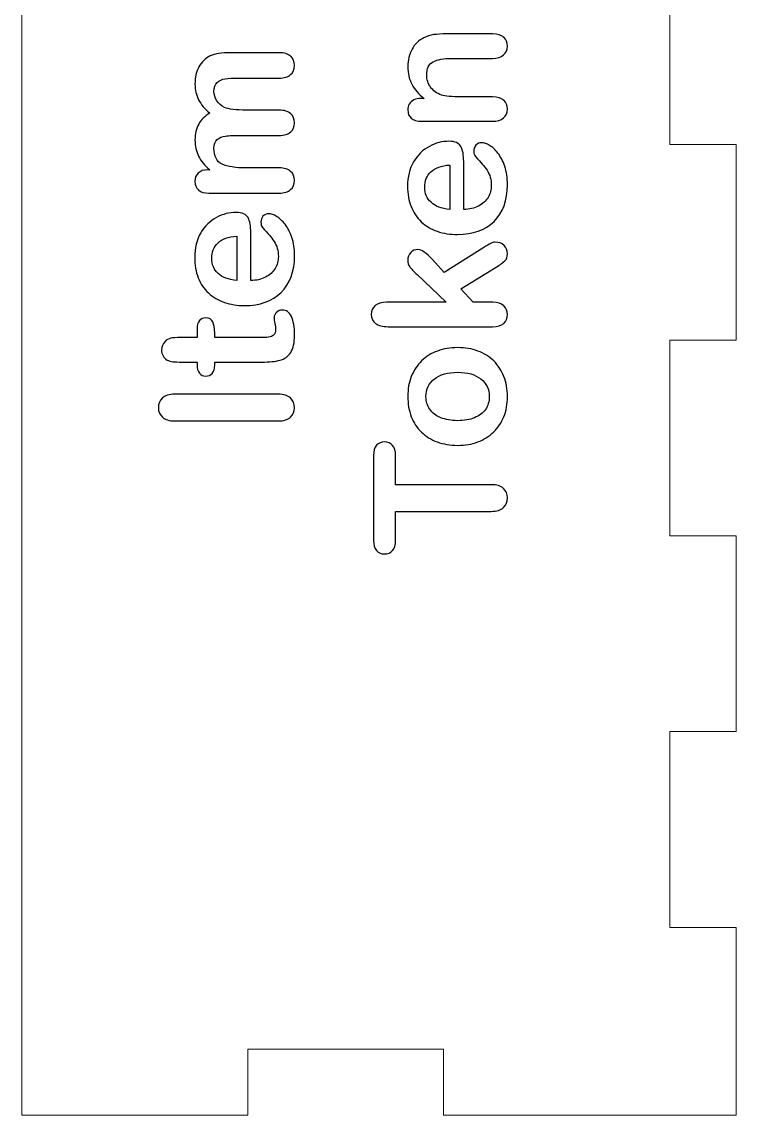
# Model space of a CAD drawing. Header units: inches. Extents: x -11.2 to 11.8, y -8.6 to 8.5.
# Drawn here: x -2.314 to -0.964, y 5.022 to 7.089 of the extents above; entities that cross this region are included whole.
import ezdxf

# ---------------------------------------------------------------- set-up
doc = ezdxf.new("R2010")
doc.units = ezdxf.units.IN
doc.header["$MEASUREMENT"] = 0
doc.layers.add('Tiny token holder', color=7, linetype='Continuous')

msp = doc.modelspace()

# ---------------------------------------------------------------- linework, layer by layer
at = {"layer": 'Tiny token holder', "color": 240, "lineweight": 9}
msp.add_open_spline([(-1.0889, 5.3771), (-1.0889, 5.3771), (-1.0889, 5.7471), (-1.0889, 5.7471), (-1.0889, 5.7471), (-1.0889, 5.7471), (-0.9639, 5.7471), (-0.9639, 5.7471), (-0.9639, 5.7471), (-0.9639, 5.7471), (-0.9639, 6.1171), (-0.9639, 6.1171), (-0.9639, 6.1171), (-0.9639, 6.1171), (-1.0889, 6.1171), (-1.0889, 6.1171), (-1.0889, 6.1171), (-1.0889, 6.1171), (-1.0889, 6.4871), (-1.0889, 6.4871), (-1.0889, 6.4871), (-1.0889, 6.4871), (-0.9639, 6.4871), (-0.9639, 6.4871), (-0.9639, 6.4871), (-0.9639, 6.4871), (-0.9639, 6.8571), (-0.9639, 6.8571), (-0.9639, 6.8571), (-0.9639, 6.8571), (-1.0889, 6.8571), (-1.0889, 6.8571), (-1.0889, 6.8571), (-1.0889, 6.8571), (-1.0889, 7.2271), (-1.0889, 7.2271), (-1.0889, 7.2271), (-1.0889, 7.2271), (-0.9639, 7.2271), (-0.9639, 7.2271), (-0.9639, 7.2271), (-0.9639, 7.2271), (-0.9639, 7.5971), (-0.9639, 7.5971), (-0.9639, 7.5971), (-0.9639, 7.5971), (-1.0889, 7.5971), (-1.0889, 7.5971), (-1.0889, 7.5971), (-1.0889, 7.5971), (-1.0889, 7.9671), (-1.0889, 7.9671), (-1.0889, 7.9671), (-1.0889, 7.9671), (-0.9639, 7.9671), (-0.9639, 7.9671), (-0.9639, 7.9671), (-0.9639, 7.9671), (-0.9639, 8.1971), (-0.9639, 8.1971), (-0.9639, 8.1971), (-0.9639, 8.1971), (-0.9639, 8.3221), (-0.9639, 8.3221), (-0.9639, 8.3221), (-0.9639, 8.3221), (-1.0889, 8.3221), (-1.0889, 8.3221), (-1.0889, 8.3221), (-1.0889, 8.3221), (-1.5169, 8.3221), (-1.5169, 8.3221), (-1.5169, 8.3221), (-1.5169, 8.3221), (-1.5169, 8.1971), (-1.5169, 8.1971), (-1.5169, 8.1971), (-1.5169, 8.1971), (-1.8869, 8.1971), (-1.8869, 8.1971), (-1.8869, 8.1971), (-1.8869, 8.1971), (-1.8869, 8.3221), (-1.8869, 8.3221), (-1.8869, 8.3221), (-1.8869, 8.3221), (-2.3139, 8.3221), (-2.3139, 8.3221), (-2.3139, 8.3221), (-2.3139, 8.3221), (-2.3139, 8.1971), (-2.3139, 8.1971), (-2.3139, 8.1971), (-2.3139, 8.1971), (-2.3139, 5.1471), (-2.3139, 5.1471), (-2.3139, 5.1471), (-2.3139, 5.1471), (-2.3139, 5.0221), (-2.3139, 5.0221), (-2.3139, 5.0221), (-2.3139, 5.0221), (-1.8869, 5.0221), (-1.8869, 5.0221), (-1.8869, 5.0221), (-1.8869, 5.0221), (-1.8869, 5.1471), (-1.8869, 5.1471), (-1.8869, 5.1471), (-1.8869, 5.1471), (-1.5169, 5.1471), (-1.5169, 5.1471), (-1.5169, 5.1471), (-1.5169, 5.1471), (-1.5169, 5.0221), (-1.5169, 5.0221), (-1.5169, 5.0221), (-1.5169, 5.0221), (-1.0889, 5.0221), (-1.0889, 5.0221), (-1.0889, 5.0221), (-1.0889, 5.0221), (-0.9639, 5.0221), (-0.9639, 5.0221), (-0.9639, 5.0221), (-0.9639, 5.0221), (-0.9639, 5.1471), (-0.9639, 5.1471), (-0.9639, 5.1471), (-0.9639, 5.1471), (-0.9639, 5.3771), (-0.9639, 5.3771), (-0.9639, 5.3771), (-0.9639, 5.3771), (-1.0889, 5.3771), (-1.0889, 5.3771)], degree=3, knots=[0, 0, 0, 0, 0.028571, 0.028571, 0.028571, 0.028571, 0.057143, 0.057143, 0.057143, 0.057143, 0.085714, 0.085714, 0.085714, 0.085714, 0.114286, 0.114286, 0.114286, 0.114286, 0.142857, 0.142857, 0.142857, 0.142857, 0.171429, 0.171429, 0.171429, 0.171429, 0.2, 0.2, 0.2, 0.2, 0.228571, 0.228571, 0.228571, 0.228571, 0.257143, 0.257143, 0.257143, 0.257143, 0.285714, 0.285714, 0.285714, 0.285714, 0.314286, 0.314286, 0.314286, 0.314286, 0.342857, 0.342857, 0.342857, 0.342857, 0.371429, 0.371429, 0.371429, 0.371429, 0.4, 0.4, 0.4, 0.4, 0.428571, 0.428571, 0.428571, 0.428571, 0.457143, 0.457143, 0.457143, 0.457143, 0.485714, 0.485714, 0.485714, 0.485714, 0.514286, 0.514286, 0.514286, 0.514286, 0.542857, 0.542857, 0.542857, 0.542857, 0.571429, 0.571429, 0.571429, 0.571429, 0.6, 0.6, 0.6, 0.6, 0.628571, 0.628571, 0.628571, 0.628571, 0.657143, 0.657143, 0.657143, 0.657143, 0.685714, 0.685714, 0.685714, 0.685714, 0.714286, 0.714286, 0.714286, 0.714286, 0.742857, 0.742857, 0.742857, 0.742857, 0.771429, 0.771429, 0.771429, 0.771429, 0.8, 0.8, 0.8, 0.8, 0.828571, 0.828571, 0.828571, 0.828571, 0.857143, 0.857143, 0.857143, 0.857143, 0.885714, 0.885714, 0.885714, 0.885714, 0.914286, 0.914286, 0.914286, 0.914286, 0.942857, 0.942857, 0.942857, 0.942857, 1, 1, 1, 1], dxfattribs=at)
at = {"layer": 'Tiny token holder', "color": 250}
for points, knots in [([(-1.5589, 6.944), (-1.5589, 6.944), (-1.5533, 6.944), (-1.5533, 6.944), (-1.5533, 6.944), (-1.5641, 6.9522), (-1.572, 6.9611), (-1.577, 6.9708), (-1.577, 6.9708), (-1.582, 6.9805), (-1.5845, 6.9916), (-1.5845, 7.0042), (-1.5845, 7.0042), (-1.5845, 7.0164), (-1.5819, 7.0273), (-1.5765, 7.037), (-1.5765, 7.037), (-1.5713, 7.0466), (-1.5637, 7.0538), (-1.554, 7.0586), (-1.554, 7.0586), (-1.5483, 7.0616), (-1.5422, 7.0636), (-1.5356, 7.0645), (-1.5356, 7.0645), (-1.5291, 7.0654), (-1.5207, 7.0659), (-1.5105, 7.0659), (-1.5105, 7.0659), (-1.5105, 7.0659), (-1.4242, 7.0659), (-1.4242, 7.0659), (-1.4242, 7.0659), (-1.415, 7.0659), (-1.4079, 7.0637), (-1.4032, 7.0595), (-1.4032, 7.0595), (-1.3984, 7.0553), (-1.3961, 7.0497), (-1.3961, 7.0429), (-1.3961, 7.0429), (-1.3961, 7.036), (-1.3985, 7.0304), (-1.4034, 7.0261), (-1.4034, 7.0261), (-1.4082, 7.0218), (-1.4152, 7.0196), (-1.4242, 7.0196), (-1.4242, 7.0196), (-1.4242, 7.0196), (-1.5015, 7.0196), (-1.5015, 7.0196), (-1.5015, 7.0196), (-1.5168, 7.0196), (-1.5285, 7.0175), (-1.5366, 7.0132), (-1.5366, 7.0132), (-1.5447, 7.009), (-1.5487, 7.0006), (-1.5487, 6.9879), (-1.5487, 6.9879), (-1.5487, 6.9796), (-1.5463, 6.9721), (-1.5414, 6.9653), (-1.5414, 6.9653), (-1.5364, 6.9585), (-1.5297, 6.9535), (-1.521, 6.9504), (-1.521, 6.9504), (-1.5141, 6.9481), (-1.5013, 6.9469), (-1.4823, 6.9469), (-1.4823, 6.9469), (-1.4823, 6.9469), (-1.4242, 6.9469), (-1.4242, 6.9469), (-1.4242, 6.9469), (-1.4148, 6.9469), (-1.4078, 6.9447), (-1.4031, 6.9404), (-1.4031, 6.9404), (-1.3984, 6.936), (-1.3961, 6.9304), (-1.3961, 6.9236), (-1.3961, 6.9236), (-1.3961, 6.9169), (-1.3985, 6.9114), (-1.4034, 6.9071), (-1.4034, 6.9071), (-1.4082, 6.9028), (-1.4152, 6.9007), (-1.4242, 6.9007), (-1.4242, 6.9007), (-1.4242, 6.9007), (-1.5582, 6.9007), (-1.5582, 6.9007), (-1.5582, 6.9007), (-1.567, 6.9007), (-1.5736, 6.9026), (-1.578, 6.9064), (-1.578, 6.9064), (-1.5823, 6.9103), (-1.5845, 6.9155), (-1.5845, 6.9222), (-1.5845, 6.9222), (-1.5845, 6.9262), (-1.5836, 6.93), (-1.5816, 6.9332), (-1.5816, 6.9332), (-1.5797, 6.9365), (-1.5768, 6.9391), (-1.573, 6.9411), (-1.573, 6.9411), (-1.5691, 6.9431), (-1.5644, 6.944), (-1.5589, 6.944)], [0, 0, 0, 0, 0.033333, 0.033333, 0.033333, 0.033333, 0.066667, 0.066667, 0.066667, 0.066667, 0.1, 0.1, 0.1, 0.1, 0.133333, 0.133333, 0.133333, 0.133333, 0.166667, 0.166667, 0.166667, 0.166667, 0.2, 0.2, 0.2, 0.2, 0.233333, 0.233333, 0.233333, 0.233333, 0.266667, 0.266667, 0.266667, 0.266667, 0.3, 0.3, 0.3, 0.3, 0.333333, 0.333333, 0.333333, 0.333333, 0.366667, 0.366667, 0.366667, 0.366667, 0.4, 0.4, 0.4, 0.4, 0.433333, 0.433333, 0.433333, 0.433333, 0.466667, 0.466667, 0.466667, 0.466667, 0.5, 0.5, 0.5, 0.5, 0.533333, 0.533333, 0.533333, 0.533333, 0.566667, 0.566667, 0.566667, 0.566667, 0.6, 0.6, 0.6, 0.6, 0.633333, 0.633333, 0.633333, 0.633333, 0.666667, 0.666667, 0.666667, 0.666667, 0.7, 0.7, 0.7, 0.7, 0.733333, 0.733333, 0.733333, 0.733333, 0.766667, 0.766667, 0.766667, 0.766667, 0.8, 0.8, 0.8, 0.8, 0.833333, 0.833333, 0.833333, 0.833333, 0.866667, 0.866667, 0.866667, 0.866667, 0.9, 0.9, 0.9, 0.9, 0.933333, 0.933333, 0.933333, 0.933333, 1, 1, 1, 1]), ([(-1.8893, 6.9218), (-1.8893, 6.9218), (-1.8277, 6.9218), (-1.8277, 6.9218), (-1.8277, 6.9218), (-1.818, 6.9218), (-1.8107, 6.9196), (-1.8058, 6.9151), (-1.8058, 6.9151), (-1.801, 6.9107), (-1.7985, 6.9049), (-1.7985, 6.8977), (-1.7985, 6.8977), (-1.7985, 6.8907), (-1.801, 6.885), (-1.8058, 6.8807), (-1.8058, 6.8807), (-1.8107, 6.8763), (-1.818, 6.8741), (-1.8277, 6.8741), (-1.8277, 6.8741), (-1.8277, 6.8741), (-1.9016, 6.8741), (-1.9016, 6.8741), (-1.9016, 6.8741), (-1.9133, 6.8741), (-1.9223, 6.8737), (-1.9288, 6.8729), (-1.9288, 6.8729), (-1.9352, 6.8721), (-1.9405, 6.87), (-1.9446, 6.8665), (-1.9446, 6.8665), (-1.9487, 6.8629), (-1.9508, 6.8574), (-1.9508, 6.8498), (-1.9508, 6.8498), (-1.9508, 6.8346), (-1.9456, 6.8246), (-1.9352, 6.8198), (-1.9352, 6.8198), (-1.9248, 6.815), (-1.9099, 6.8126), (-1.8904, 6.8126), (-1.8904, 6.8126), (-1.8904, 6.8126), (-1.8277, 6.8126), (-1.8277, 6.8126), (-1.8277, 6.8126), (-1.8181, 6.8126), (-1.8108, 6.8104), (-1.8059, 6.806), (-1.8059, 6.806), (-1.801, 6.8017), (-1.7985, 6.7959), (-1.7985, 6.7889), (-1.7985, 6.7889), (-1.7985, 6.7818), (-1.801, 6.7761), (-1.8059, 6.7716), (-1.8059, 6.7716), (-1.8108, 6.7672), (-1.8181, 6.7649), (-1.8277, 6.7649), (-1.8277, 6.7649), (-1.8277, 6.7649), (-1.9603, 6.7649), (-1.9603, 6.7649), (-1.9603, 6.7649), (-1.969, 6.7649), (-1.9757, 6.7669), (-1.9802, 6.7709), (-1.9802, 6.7709), (-1.9847, 6.7749), (-1.987, 6.7802), (-1.987, 6.7868), (-1.987, 6.7868), (-1.987, 6.7931), (-1.9849, 6.7984), (-1.9806, 6.8027), (-1.9806, 6.8027), (-1.9764, 6.8069), (-1.9705, 6.809), (-1.9631, 6.809), (-1.9631, 6.809), (-1.9631, 6.809), (-1.9587, 6.809), (-1.9587, 6.809), (-1.9587, 6.809), (-1.9683, 6.817), (-1.9754, 6.8257), (-1.9799, 6.8348), (-1.9799, 6.8348), (-1.9844, 6.844), (-1.9867, 6.8542), (-1.9867, 6.8654), (-1.9867, 6.8654), (-1.9867, 6.8771), (-1.9843, 6.887), (-1.9797, 6.8954), (-1.9797, 6.8954), (-1.9751, 6.9038), (-1.968, 6.9107), (-1.9587, 6.9161), (-1.9587, 6.9161), (-1.9682, 6.924), (-1.9752, 6.9324), (-1.9798, 6.9413), (-1.9798, 6.9413), (-1.9843, 6.9502), (-1.9867, 6.9601), (-1.9867, 6.971), (-1.9867, 6.971), (-1.9867, 6.9837), (-1.9842, 6.9946), (-1.9792, 7.0038), (-1.9792, 7.0038), (-1.9742, 7.0129), (-1.9671, 7.0198), (-1.9578, 7.0243), (-1.9578, 7.0243), (-1.9494, 7.0283), (-1.9362, 7.0303), (-1.9183, 7.0303), (-1.9183, 7.0303), (-1.9183, 7.0303), (-1.8277, 7.0303), (-1.8277, 7.0303), (-1.8277, 7.0303), (-1.818, 7.0303), (-1.8107, 7.0281), (-1.8058, 7.0236), (-1.8058, 7.0236), (-1.801, 7.0192), (-1.7985, 7.0134), (-1.7985, 7.0062), (-1.7985, 7.0062), (-1.7985, 6.9992), (-1.801, 6.9934), (-1.8059, 6.989), (-1.8059, 6.989), (-1.8108, 6.9845), (-1.8181, 6.9823), (-1.8277, 6.9823), (-1.8277, 6.9823), (-1.8277, 6.9823), (-1.9057, 6.9823), (-1.9057, 6.9823), (-1.9057, 6.9823), (-1.9157, 6.9823), (-1.9236, 6.9819), (-1.9296, 6.981), (-1.9296, 6.981), (-1.9356, 6.9801), (-1.9406, 6.9779), (-1.9447, 6.9741), (-1.9447, 6.9741), (-1.9488, 6.9704), (-1.9508, 6.9647), (-1.9508, 6.9571), (-1.9508, 6.9571), (-1.9508, 6.951), (-1.949, 6.9452), (-1.9454, 6.9397), (-1.9454, 6.9397), (-1.9418, 6.9342), (-1.9369, 6.9299), (-1.9308, 6.9269), (-1.9308, 6.9269), (-1.923, 6.9234), (-1.9092, 6.9218), (-1.8893, 6.9218)], [0, 0, 0, 0, 0.022727, 0.022727, 0.022727, 0.022727, 0.045455, 0.045455, 0.045455, 0.045455, 0.068182, 0.068182, 0.068182, 0.068182, 0.090909, 0.090909, 0.090909, 0.090909, 0.113636, 0.113636, 0.113636, 0.113636, 0.136364, 0.136364, 0.136364, 0.136364, 0.159091, 0.159091, 0.159091, 0.159091, 0.181818, 0.181818, 0.181818, 0.181818, 0.204545, 0.204545, 0.204545, 0.204545, 0.227273, 0.227273, 0.227273, 0.227273, 0.25, 0.25, 0.25, 0.25, 0.272727, 0.272727, 0.272727, 0.272727, 0.295455, 0.295455, 0.295455, 0.295455, 0.318182, 0.318182, 0.318182, 0.318182, 0.340909, 0.340909, 0.340909, 0.340909, 0.363636, 0.363636, 0.363636, 0.363636, 0.386364, 0.386364, 0.386364, 0.386364, 0.409091, 0.409091, 0.409091, 0.409091, 0.431818, 0.431818, 0.431818, 0.431818, 0.454545, 0.454545, 0.454545, 0.454545, 0.477273, 0.477273, 0.477273, 0.477273, 0.5, 0.5, 0.5, 0.5, 0.522727, 0.522727, 0.522727, 0.522727, 0.545455, 0.545455, 0.545455, 0.545455, 0.568182, 0.568182, 0.568182, 0.568182, 0.590909, 0.590909, 0.590909, 0.590909, 0.613636, 0.613636, 0.613636, 0.613636, 0.636364, 0.636364, 0.636364, 0.636364, 0.659091, 0.659091, 0.659091, 0.659091, 0.681818, 0.681818, 0.681818, 0.681818, 0.704545, 0.704545, 0.704545, 0.704545, 0.727273, 0.727273, 0.727273, 0.727273, 0.75, 0.75, 0.75, 0.75, 0.772727, 0.772727, 0.772727, 0.772727, 0.795455, 0.795455, 0.795455, 0.795455, 0.818182, 0.818182, 0.818182, 0.818182, 0.840909, 0.840909, 0.840909, 0.840909, 0.863636, 0.863636, 0.863636, 0.863636, 0.886364, 0.886364, 0.886364, 0.886364, 0.909091, 0.909091, 0.909091, 0.909091, 0.931818, 0.931818, 0.931818, 0.931818, 0.954545, 0.954545, 0.954545, 0.954545, 1, 1, 1, 1]), ([(-1.4788, 6.8248), (-1.4788, 6.8248), (-1.4788, 6.7341), (-1.4788, 6.7341), (-1.4788, 6.7341), (-1.4683, 6.7342), (-1.459, 6.7363), (-1.4509, 6.7404), (-1.4509, 6.7404), (-1.4429, 6.7446), (-1.4369, 6.7501), (-1.4328, 6.7569), (-1.4328, 6.7569), (-1.4287, 6.7637), (-1.4267, 6.7713), (-1.4267, 6.7796), (-1.4267, 6.7796), (-1.4267, 6.7851), (-1.4273, 6.7902), (-1.4286, 6.7947), (-1.4286, 6.7947), (-1.4299, 6.7994), (-1.4319, 6.8038), (-1.4347, 6.8081), (-1.4347, 6.8081), (-1.4375, 6.8124), (-1.4405, 6.8164), (-1.4436, 6.82), (-1.4436, 6.82), (-1.4468, 6.8236), (-1.4511, 6.8283), (-1.4566, 6.8341), (-1.4566, 6.8341), (-1.4586, 6.8365), (-1.4596, 6.8398), (-1.4596, 6.8442), (-1.4596, 6.8442), (-1.4596, 6.849), (-1.4583, 6.8529), (-1.4557, 6.8558), (-1.4557, 6.8558), (-1.4531, 6.8587), (-1.4494, 6.8602), (-1.4447, 6.8602), (-1.4447, 6.8602), (-1.4405, 6.8602), (-1.4356, 6.8586), (-1.43, 6.8553), (-1.43, 6.8553), (-1.4245, 6.852), (-1.4191, 6.8471), (-1.414, 6.8404), (-1.414, 6.8404), (-1.4088, 6.8338), (-1.4045, 6.8255), (-1.4012, 6.8155), (-1.4012, 6.8155), (-1.3977, 6.8055), (-1.3961, 6.7939), (-1.3961, 6.7809), (-1.3961, 6.7809), (-1.3961, 6.7512), (-1.4045, 6.728), (-1.4215, 6.7115), (-1.4215, 6.7115), (-1.4385, 6.695), (-1.4616, 6.6868), (-1.4906, 6.6868), (-1.4906, 6.6868), (-1.5043, 6.6868), (-1.5171, 6.6888), (-1.5288, 6.6929), (-1.5288, 6.6929), (-1.5405, 6.6969), (-1.5505, 6.7029), (-1.5589, 6.7106), (-1.5589, 6.7106), (-1.5673, 6.7185), (-1.5737, 6.7281), (-1.5782, 6.7395), (-1.5782, 6.7395), (-1.5826, 6.7509), (-1.5849, 6.7636), (-1.5849, 6.7775), (-1.5849, 6.7775), (-1.5849, 6.7957), (-1.5811, 6.8112), (-1.5734, 6.8241), (-1.5734, 6.8241), (-1.5658, 6.8371), (-1.5559, 6.8468), (-1.5437, 6.8533), (-1.5437, 6.8533), (-1.5316, 6.8597), (-1.5193, 6.863), (-1.5067, 6.863), (-1.5067, 6.863), (-1.4951, 6.863), (-1.4875, 6.8596), (-1.484, 6.8529), (-1.484, 6.8529), (-1.4806, 6.8463), (-1.4788, 6.8369), (-1.4788, 6.8248)], [0, 0, 0, 0, 0.037037, 0.037037, 0.037037, 0.037037, 0.074074, 0.074074, 0.074074, 0.074074, 0.111111, 0.111111, 0.111111, 0.111111, 0.148148, 0.148148, 0.148148, 0.148148, 0.185185, 0.185185, 0.185185, 0.185185, 0.222222, 0.222222, 0.222222, 0.222222, 0.259259, 0.259259, 0.259259, 0.259259, 0.296296, 0.296296, 0.296296, 0.296296, 0.333333, 0.333333, 0.333333, 0.333333, 0.37037, 0.37037, 0.37037, 0.37037, 0.407407, 0.407407, 0.407407, 0.407407, 0.444444, 0.444444, 0.444444, 0.444444, 0.481481, 0.481481, 0.481481, 0.481481, 0.518519, 0.518519, 0.518519, 0.518519, 0.555556, 0.555556, 0.555556, 0.555556, 0.592593, 0.592593, 0.592593, 0.592593, 0.62963, 0.62963, 0.62963, 0.62963, 0.666667, 0.666667, 0.666667, 0.666667, 0.703704, 0.703704, 0.703704, 0.703704, 0.740741, 0.740741, 0.740741, 0.740741, 0.777778, 0.777778, 0.777778, 0.777778, 0.814815, 0.814815, 0.814815, 0.814815, 0.851852, 0.851852, 0.851852, 0.851852, 0.888889, 0.888889, 0.888889, 0.888889, 0.925926, 0.925926, 0.925926, 0.925926, 1, 1, 1, 1]), ([(-1.5053, 6.7341), (-1.5053, 6.7341), (-1.5053, 6.8181), (-1.5053, 6.8181), (-1.5053, 6.8181), (-1.5211, 6.817), (-1.5329, 6.8127), (-1.5408, 6.8053), (-1.5408, 6.8053), (-1.5486, 6.7979), (-1.5525, 6.7881), (-1.5525, 6.776), (-1.5525, 6.776), (-1.5525, 6.7644), (-1.5485, 6.755), (-1.5406, 6.7476), (-1.5406, 6.7476), (-1.5326, 6.7401), (-1.5208, 6.7356), (-1.5053, 6.7341)], [0, 0, 0, 0, 0.166667, 0.166667, 0.166667, 0.166667, 0.333333, 0.333333, 0.333333, 0.333333, 0.5, 0.5, 0.5, 0.5, 0.666667, 0.666667, 0.666667, 0.666667, 1, 1, 1, 1]), ([(-1.8813, 6.6904), (-1.8813, 6.6904), (-1.8813, 6.5997), (-1.8813, 6.5997), (-1.8813, 6.5997), (-1.8707, 6.5998), (-1.8615, 6.6019), (-1.8534, 6.6061), (-1.8534, 6.6061), (-1.8454, 6.6102), (-1.8393, 6.6157), (-1.8353, 6.6225), (-1.8353, 6.6225), (-1.8311, 6.6294), (-1.8291, 6.6369), (-1.8291, 6.6452), (-1.8291, 6.6452), (-1.8291, 6.6507), (-1.8298, 6.6558), (-1.8311, 6.6604), (-1.8311, 6.6604), (-1.8324, 6.665), (-1.8344, 6.6694), (-1.8372, 6.6737), (-1.8372, 6.6737), (-1.84, 6.678), (-1.8429, 6.682), (-1.8461, 6.6856), (-1.8461, 6.6856), (-1.8493, 6.6892), (-1.8536, 6.6939), (-1.859, 6.6997), (-1.859, 6.6997), (-1.8611, 6.7021), (-1.8621, 6.7055), (-1.8621, 6.7099), (-1.8621, 6.7099), (-1.8621, 6.7146), (-1.8608, 6.7185), (-1.8582, 6.7215), (-1.8582, 6.7215), (-1.8556, 6.7244), (-1.8519, 6.7259), (-1.8471, 6.7259), (-1.8471, 6.7259), (-1.843, 6.7259), (-1.8381, 6.7242), (-1.8325, 6.7209), (-1.8325, 6.7209), (-1.8269, 6.7176), (-1.8215, 6.7127), (-1.8164, 6.706), (-1.8164, 6.706), (-1.8113, 6.6994), (-1.807, 6.6911), (-1.8036, 6.6811), (-1.8036, 6.6811), (-1.8002, 6.6711), (-1.7985, 6.6596), (-1.7985, 6.6466), (-1.7985, 6.6466), (-1.7985, 6.6168), (-1.807, 6.5937), (-1.824, 6.5771), (-1.824, 6.5771), (-1.8409, 6.5606), (-1.864, 6.5524), (-1.8931, 6.5524), (-1.8931, 6.5524), (-1.9068, 6.5524), (-1.9195, 6.5544), (-1.9312, 6.5585), (-1.9312, 6.5585), (-1.943, 6.5625), (-1.953, 6.5685), (-1.9614, 6.5763), (-1.9614, 6.5763), (-1.9697, 6.5841), (-1.9762, 6.5937), (-1.9806, 6.6051), (-1.9806, 6.6051), (-1.9851, 6.6165), (-1.9873, 6.6292), (-1.9873, 6.6431), (-1.9873, 6.6431), (-1.9873, 6.6613), (-1.9835, 6.6768), (-1.9759, 6.6897), (-1.9759, 6.6897), (-1.9682, 6.7027), (-1.9583, 6.7124), (-1.9462, 6.7189), (-1.9462, 6.7189), (-1.9341, 6.7253), (-1.9217, 6.7286), (-1.9092, 6.7286), (-1.9092, 6.7286), (-1.8975, 6.7286), (-1.8899, 6.7252), (-1.8864, 6.7186), (-1.8864, 6.7186), (-1.883, 6.7119), (-1.8813, 6.7025), (-1.8813, 6.6904)], [0, 0, 0, 0, 0.037037, 0.037037, 0.037037, 0.037037, 0.074074, 0.074074, 0.074074, 0.074074, 0.111111, 0.111111, 0.111111, 0.111111, 0.148148, 0.148148, 0.148148, 0.148148, 0.185185, 0.185185, 0.185185, 0.185185, 0.222222, 0.222222, 0.222222, 0.222222, 0.259259, 0.259259, 0.259259, 0.259259, 0.296296, 0.296296, 0.296296, 0.296296, 0.333333, 0.333333, 0.333333, 0.333333, 0.37037, 0.37037, 0.37037, 0.37037, 0.407407, 0.407407, 0.407407, 0.407407, 0.444444, 0.444444, 0.444444, 0.444444, 0.481481, 0.481481, 0.481481, 0.481481, 0.518519, 0.518519, 0.518519, 0.518519, 0.555556, 0.555556, 0.555556, 0.555556, 0.592593, 0.592593, 0.592593, 0.592593, 0.62963, 0.62963, 0.62963, 0.62963, 0.666667, 0.666667, 0.666667, 0.666667, 0.703704, 0.703704, 0.703704, 0.703704, 0.740741, 0.740741, 0.740741, 0.740741, 0.777778, 0.777778, 0.777778, 0.777778, 0.814815, 0.814815, 0.814815, 0.814815, 0.851852, 0.851852, 0.851852, 0.851852, 0.888889, 0.888889, 0.888889, 0.888889, 0.925926, 0.925926, 0.925926, 0.925926, 1, 1, 1, 1]), ([(-1.9077, 6.5997), (-1.9077, 6.5997), (-1.9077, 6.6837), (-1.9077, 6.6837), (-1.9077, 6.6837), (-1.9235, 6.6826), (-1.9354, 6.6783), (-1.9432, 6.6709), (-1.9432, 6.6709), (-1.9511, 6.6635), (-1.955, 6.6538), (-1.955, 6.6416), (-1.955, 6.6416), (-1.955, 6.6301), (-1.951, 6.6206), (-1.9431, 6.6132), (-1.9431, 6.6132), (-1.9351, 6.6058), (-1.9233, 6.6012), (-1.9077, 6.5997)], [0, 0, 0, 0, 0.166667, 0.166667, 0.166667, 0.166667, 0.333333, 0.333333, 0.333333, 0.333333, 0.5, 0.5, 0.5, 0.5, 0.666667, 0.666667, 0.666667, 0.666667, 1, 1, 1, 1]), ([(-1.4173, 6.6249), (-1.4173, 6.6249), (-1.4844, 6.5839), (-1.4844, 6.5839), (-1.4844, 6.5839), (-1.4844, 6.5839), (-1.4607, 6.5588), (-1.4607, 6.5588), (-1.4607, 6.5588), (-1.4607, 6.5588), (-1.4239, 6.5588), (-1.4239, 6.5588), (-1.4239, 6.5588), (-1.415, 6.5588), (-1.4081, 6.5564), (-1.4032, 6.5517), (-1.4032, 6.5517), (-1.3984, 6.547), (-1.3961, 6.5416), (-1.3961, 6.5355), (-1.3961, 6.5355), (-1.3961, 6.5284), (-1.3984, 6.5227), (-1.4032, 6.5187), (-1.4032, 6.5187), (-1.4079, 6.5146), (-1.415, 6.5125), (-1.4242, 6.5125), (-1.4242, 6.5125), (-1.4242, 6.5125), (-1.6218, 6.5125), (-1.6218, 6.5125), (-1.6218, 6.5125), (-1.6321, 6.5125), (-1.6399, 6.5145), (-1.6453, 6.5185), (-1.6453, 6.5185), (-1.6507, 6.5225), (-1.6534, 6.5281), (-1.6534, 6.5355), (-1.6534, 6.5355), (-1.6534, 6.5426), (-1.651, 6.5483), (-1.6461, 6.5525), (-1.6461, 6.5525), (-1.6412, 6.5567), (-1.634, 6.5588), (-1.6245, 6.5588), (-1.6245, 6.5588), (-1.6245, 6.5588), (-1.5122, 6.5588), (-1.5122, 6.5588), (-1.5122, 6.5588), (-1.5122, 6.5588), (-1.5669, 6.6109), (-1.5669, 6.6109), (-1.5669, 6.6109), (-1.5736, 6.6174), (-1.5783, 6.6223), (-1.5808, 6.6257), (-1.5808, 6.6257), (-1.5833, 6.6291), (-1.5845, 6.6332), (-1.5845, 6.6381), (-1.5845, 6.6381), (-1.5845, 6.6439), (-1.5827, 6.6487), (-1.579, 6.6525), (-1.579, 6.6525), (-1.5753, 6.6564), (-1.5707, 6.6583), (-1.5652, 6.6583), (-1.5652, 6.6583), (-1.5584, 6.6583), (-1.5494, 6.652), (-1.538, 6.6395), (-1.538, 6.6395), (-1.538, 6.6395), (-1.5155, 6.6148), (-1.5155, 6.6148), (-1.5155, 6.6148), (-1.5155, 6.6148), (-1.4407, 6.6624), (-1.4407, 6.6624), (-1.4407, 6.6624), (-1.4352, 6.6659), (-1.4309, 6.6684), (-1.4281, 6.6699), (-1.4281, 6.6699), (-1.4252, 6.6715), (-1.4224, 6.6722), (-1.4198, 6.6722), (-1.4198, 6.6722), (-1.4125, 6.6722), (-1.4067, 6.6702), (-1.4024, 6.6662), (-1.4024, 6.6662), (-1.3982, 6.6622), (-1.3961, 6.6569), (-1.3961, 6.6503), (-1.3961, 6.6503), (-1.3961, 6.6446), (-1.3976, 6.6403), (-1.4006, 6.6373), (-1.4006, 6.6373), (-1.4037, 6.6342), (-1.4092, 6.6301), (-1.4173, 6.6249)], [0, 0, 0, 0, 0.035714, 0.035714, 0.035714, 0.035714, 0.071429, 0.071429, 0.071429, 0.071429, 0.107143, 0.107143, 0.107143, 0.107143, 0.142857, 0.142857, 0.142857, 0.142857, 0.178571, 0.178571, 0.178571, 0.178571, 0.214286, 0.214286, 0.214286, 0.214286, 0.25, 0.25, 0.25, 0.25, 0.285714, 0.285714, 0.285714, 0.285714, 0.321429, 0.321429, 0.321429, 0.321429, 0.357143, 0.357143, 0.357143, 0.357143, 0.392857, 0.392857, 0.392857, 0.392857, 0.428571, 0.428571, 0.428571, 0.428571, 0.464286, 0.464286, 0.464286, 0.464286, 0.5, 0.5, 0.5, 0.5, 0.535714, 0.535714, 0.535714, 0.535714, 0.571429, 0.571429, 0.571429, 0.571429, 0.607143, 0.607143, 0.607143, 0.607143, 0.642857, 0.642857, 0.642857, 0.642857, 0.678571, 0.678571, 0.678571, 0.678571, 0.714286, 0.714286, 0.714286, 0.714286, 0.75, 0.75, 0.75, 0.75, 0.785714, 0.785714, 0.785714, 0.785714, 0.821429, 0.821429, 0.821429, 0.821429, 0.857143, 0.857143, 0.857143, 0.857143, 0.892857, 0.892857, 0.892857, 0.892857, 0.928571, 0.928571, 0.928571, 0.928571, 1, 1, 1, 1]), ([(-1.9828, 6.4405), (-1.9828, 6.4405), (-1.9828, 6.4456), (-1.9828, 6.4456), (-1.9828, 6.4456), (-1.9828, 6.4456), (-2.0107, 6.4456), (-2.0107, 6.4456), (-2.0107, 6.4456), (-2.0182, 6.4456), (-2.024, 6.4458), (-2.0283, 6.4462), (-2.0283, 6.4462), (-2.0326, 6.4466), (-2.0362, 6.4477), (-2.0392, 6.4495), (-2.0392, 6.4495), (-2.0424, 6.4513), (-2.045, 6.4539), (-2.047, 6.4573), (-2.047, 6.4573), (-2.049, 6.4607), (-2.0499, 6.4645), (-2.0499, 6.4687), (-2.0499, 6.4687), (-2.0499, 6.4746), (-2.0477, 6.4798), (-2.0433, 6.4846), (-2.0433, 6.4846), (-2.0404, 6.4878), (-2.0368, 6.4897), (-2.0325, 6.4906), (-2.0325, 6.4906), (-2.0283, 6.4915), (-2.0222, 6.4919), (-2.0144, 6.4919), (-2.0144, 6.4919), (-2.0144, 6.4919), (-1.9828, 6.4919), (-1.9828, 6.4919), (-1.9828, 6.4919), (-1.9828, 6.4919), (-1.9828, 6.5089), (-1.9828, 6.5089), (-1.9828, 6.5089), (-1.9828, 6.5154), (-1.9813, 6.5205), (-1.9782, 6.5239), (-1.9782, 6.5239), (-1.9751, 6.5274), (-1.9711, 6.5291), (-1.9663, 6.5291), (-1.9663, 6.5291), (-1.96, 6.5291), (-1.9556, 6.5266), (-1.9532, 6.5217), (-1.9532, 6.5217), (-1.9507, 6.5167), (-1.9494, 6.5097), (-1.9494, 6.5005), (-1.9494, 6.5005), (-1.9494, 6.5005), (-1.9494, 6.4919), (-1.9494, 6.4919), (-1.9494, 6.4919), (-1.9494, 6.4919), (-1.8642, 6.4919), (-1.8642, 6.4919), (-1.8642, 6.4919), (-1.857, 6.4919), (-1.8514, 6.4921), (-1.8475, 6.4926), (-1.8475, 6.4926), (-1.8436, 6.4932), (-1.8404, 6.4945), (-1.838, 6.4967), (-1.838, 6.4967), (-1.8356, 6.4989), (-1.8343, 6.5025), (-1.8343, 6.5075), (-1.8343, 6.5075), (-1.8343, 6.5102), (-1.8348, 6.5139), (-1.8358, 6.5185), (-1.8358, 6.5185), (-1.8367, 6.5232), (-1.8372, 6.5268), (-1.8372, 6.5294), (-1.8372, 6.5294), (-1.8372, 6.5331), (-1.8357, 6.5365), (-1.8327, 6.5395), (-1.8327, 6.5395), (-1.8297, 6.5425), (-1.826, 6.544), (-1.8216, 6.544), (-1.8216, 6.544), (-1.8141, 6.544), (-1.8084, 6.5399), (-1.8045, 6.5318), (-1.8045, 6.5318), (-1.8005, 6.5236), (-1.7985, 6.5119), (-1.7985, 6.4966), (-1.7985, 6.4966), (-1.7985, 6.4821), (-1.801, 6.4712), (-1.8058, 6.4638), (-1.8058, 6.4638), (-1.8107, 6.4563), (-1.8174, 6.4514), (-1.8261, 6.4491), (-1.8261, 6.4491), (-1.8346, 6.4468), (-1.8461, 6.4456), (-1.8605, 6.4456), (-1.8605, 6.4456), (-1.8605, 6.4456), (-1.9494, 6.4456), (-1.9494, 6.4456), (-1.9494, 6.4456), (-1.9494, 6.4456), (-1.9494, 6.4395), (-1.9494, 6.4395), (-1.9494, 6.4395), (-1.9494, 6.4328), (-1.951, 6.4277), (-1.9542, 6.4242), (-1.9542, 6.4242), (-1.9573, 6.4207), (-1.9614, 6.419), (-1.9663, 6.419), (-1.9663, 6.419), (-1.9711, 6.419), (-1.9751, 6.4208), (-1.9782, 6.4245), (-1.9782, 6.4245), (-1.9813, 6.4282), (-1.9828, 6.4335), (-1.9828, 6.4405)], [0, 0, 0, 0, 0.027778, 0.027778, 0.027778, 0.027778, 0.055556, 0.055556, 0.055556, 0.055556, 0.083333, 0.083333, 0.083333, 0.083333, 0.111111, 0.111111, 0.111111, 0.111111, 0.138889, 0.138889, 0.138889, 0.138889, 0.166667, 0.166667, 0.166667, 0.166667, 0.194444, 0.194444, 0.194444, 0.194444, 0.222222, 0.222222, 0.222222, 0.222222, 0.25, 0.25, 0.25, 0.25, 0.277778, 0.277778, 0.277778, 0.277778, 0.305556, 0.305556, 0.305556, 0.305556, 0.333333, 0.333333, 0.333333, 0.333333, 0.361111, 0.361111, 0.361111, 0.361111, 0.388889, 0.388889, 0.388889, 0.388889, 0.416667, 0.416667, 0.416667, 0.416667, 0.444444, 0.444444, 0.444444, 0.444444, 0.472222, 0.472222, 0.472222, 0.472222, 0.5, 0.5, 0.5, 0.5, 0.527778, 0.527778, 0.527778, 0.527778, 0.555556, 0.555556, 0.555556, 0.555556, 0.583333, 0.583333, 0.583333, 0.583333, 0.611111, 0.611111, 0.611111, 0.611111, 0.638889, 0.638889, 0.638889, 0.638889, 0.666667, 0.666667, 0.666667, 0.666667, 0.694444, 0.694444, 0.694444, 0.694444, 0.722222, 0.722222, 0.722222, 0.722222, 0.75, 0.75, 0.75, 0.75, 0.777778, 0.777778, 0.777778, 0.777778, 0.805556, 0.805556, 0.805556, 0.805556, 0.833333, 0.833333, 0.833333, 0.833333, 0.861111, 0.861111, 0.861111, 0.861111, 0.888889, 0.888889, 0.888889, 0.888889, 0.916667, 0.916667, 0.916667, 0.916667, 0.944444, 0.944444, 0.944444, 0.944444, 1, 1, 1, 1]), ([(-1.4902, 6.4729), (-1.4764, 6.4729), (-1.4637, 6.4708), (-1.452, 6.4665), (-1.452, 6.4665), (-1.4404, 6.4621), (-1.4304, 6.4559), (-1.422, 6.4477), (-1.422, 6.4477), (-1.4136, 6.4396), (-1.4072, 6.4298), (-1.4028, 6.4185), (-1.4028, 6.4185), (-1.3983, 6.4072), (-1.3961, 6.3945), (-1.3961, 6.3803), (-1.3961, 6.3803), (-1.3961, 6.3663), (-1.3983, 6.3536), (-1.4028, 6.3424), (-1.4028, 6.3424), (-1.4074, 6.3312), (-1.4139, 6.3215), (-1.4223, 6.3133), (-1.4223, 6.3133), (-1.4307, 6.3051), (-1.4407, 6.2989), (-1.4522, 6.2946), (-1.4522, 6.2946), (-1.4636, 6.2904), (-1.4764, 6.2882), (-1.4903, 6.2882), (-1.4903, 6.2882), (-1.5043, 6.2882), (-1.5172, 6.2904), (-1.5288, 6.2947), (-1.5288, 6.2947), (-1.5405, 6.299), (-1.5505, 6.3052), (-1.5587, 6.3132), (-1.5587, 6.3132), (-1.567, 6.3213), (-1.5734, 6.331), (-1.5778, 6.3424), (-1.5778, 6.3424), (-1.5823, 6.3539), (-1.5845, 6.3665), (-1.5845, 6.3803), (-1.5845, 6.3803), (-1.5845, 6.3944), (-1.5823, 6.4071), (-1.5778, 6.4185), (-1.5778, 6.4185), (-1.5732, 6.43), (-1.5667, 6.4397), (-1.5583, 6.4479), (-1.5583, 6.4479), (-1.55, 6.4561), (-1.54, 6.4623), (-1.5284, 6.4665), (-1.5284, 6.4665), (-1.5169, 6.4708), (-1.5041, 6.4729), (-1.4902, 6.4729)], [0, 0, 0, 0, 0.058824, 0.058824, 0.058824, 0.058824, 0.117647, 0.117647, 0.117647, 0.117647, 0.176471, 0.176471, 0.176471, 0.176471, 0.235294, 0.235294, 0.235294, 0.235294, 0.294118, 0.294118, 0.294118, 0.294118, 0.352941, 0.352941, 0.352941, 0.352941, 0.411765, 0.411765, 0.411765, 0.411765, 0.470588, 0.470588, 0.470588, 0.470588, 0.529412, 0.529412, 0.529412, 0.529412, 0.588235, 0.588235, 0.588235, 0.588235, 0.647059, 0.647059, 0.647059, 0.647059, 0.705882, 0.705882, 0.705882, 0.705882, 0.764706, 0.764706, 0.764706, 0.764706, 0.823529, 0.823529, 0.823529, 0.823529, 0.882353, 0.882353, 0.882353, 0.882353, 1, 1, 1, 1]), ([(-1.4902, 6.4263), (-1.5091, 6.4263), (-1.5238, 6.4221), (-1.5343, 6.4138), (-1.5343, 6.4138), (-1.5448, 6.4055), (-1.5501, 6.3944), (-1.5501, 6.3803), (-1.5501, 6.3803), (-1.5501, 6.3712), (-1.5477, 6.3633), (-1.543, 6.3564), (-1.543, 6.3564), (-1.5383, 6.3495), (-1.5314, 6.3442), (-1.5223, 6.3405), (-1.5223, 6.3405), (-1.5131, 6.3367), (-1.5024, 6.3348), (-1.4902, 6.3348), (-1.4902, 6.3348), (-1.4781, 6.3348), (-1.4675, 6.3367), (-1.4585, 6.3404), (-1.4585, 6.3404), (-1.4494, 6.3441), (-1.4425, 6.3493), (-1.4377, 6.3561), (-1.4377, 6.3561), (-1.4329, 6.363), (-1.4305, 6.3711), (-1.4305, 6.3803), (-1.4305, 6.3803), (-1.4305, 6.3944), (-1.4358, 6.4055), (-1.4464, 6.4138), (-1.4464, 6.4138), (-1.4569, 6.4221), (-1.4715, 6.4263), (-1.4902, 6.4263)], [0, 0, 0, 0, 0.090909, 0.090909, 0.090909, 0.090909, 0.181818, 0.181818, 0.181818, 0.181818, 0.272727, 0.272727, 0.272727, 0.272727, 0.363636, 0.363636, 0.363636, 0.363636, 0.454545, 0.454545, 0.454545, 0.454545, 0.545455, 0.545455, 0.545455, 0.545455, 0.636364, 0.636364, 0.636364, 0.636364, 0.727273, 0.727273, 0.727273, 0.727273, 0.818182, 0.818182, 0.818182, 0.818182, 1, 1, 1, 1]), ([(-1.8292, 6.3344), (-1.8292, 6.3344), (-2.0253, 6.3344), (-2.0253, 6.3344), (-2.0253, 6.3344), (-2.0355, 6.3344), (-2.0431, 6.3367), (-2.0482, 6.3413), (-2.0482, 6.3413), (-2.0533, 6.3459), (-2.0559, 6.352), (-2.0559, 6.3593), (-2.0559, 6.3593), (-2.0559, 6.3669), (-2.0534, 6.373), (-2.0483, 6.3777), (-2.0483, 6.3777), (-2.0433, 6.3824), (-2.0356, 6.3848), (-2.0253, 6.3848), (-2.0253, 6.3848), (-2.0253, 6.3848), (-1.8292, 6.3848), (-1.8292, 6.3848), (-1.8292, 6.3848), (-1.8189, 6.3848), (-1.8113, 6.3824), (-1.8062, 6.3777), (-1.8062, 6.3777), (-1.8011, 6.373), (-1.7985, 6.3669), (-1.7985, 6.3593), (-1.7985, 6.3593), (-1.7985, 6.3521), (-1.8011, 6.3461), (-1.8062, 6.3414), (-1.8062, 6.3414), (-1.8114, 6.3367), (-1.819, 6.3344), (-1.8292, 6.3344)], [0, 0, 0, 0, 0.090909, 0.090909, 0.090909, 0.090909, 0.181818, 0.181818, 0.181818, 0.181818, 0.272727, 0.272727, 0.272727, 0.272727, 0.363636, 0.363636, 0.363636, 0.363636, 0.454545, 0.454545, 0.454545, 0.454545, 0.545455, 0.545455, 0.545455, 0.545455, 0.636364, 0.636364, 0.636364, 0.636364, 0.727273, 0.727273, 0.727273, 0.727273, 0.818182, 0.818182, 0.818182, 0.818182, 1, 1, 1, 1]), ([(-1.6075, 6.2688), (-1.6075, 6.2688), (-1.6075, 6.2138), (-1.6075, 6.2138), (-1.6075, 6.2138), (-1.6075, 6.2138), (-1.4268, 6.2138), (-1.4268, 6.2138), (-1.4268, 6.2138), (-1.4163, 6.2138), (-1.4086, 6.2115), (-1.4036, 6.2068), (-1.4036, 6.2068), (-1.3986, 6.2022), (-1.3961, 6.1961), (-1.3961, 6.1888), (-1.3961, 6.1888), (-1.3961, 6.1813), (-1.3986, 6.1752), (-1.4037, 6.1705), (-1.4037, 6.1705), (-1.4088, 6.1658), (-1.4165, 6.1634), (-1.4268, 6.1634), (-1.4268, 6.1634), (-1.4268, 6.1634), (-1.6075, 6.1634), (-1.6075, 6.1634), (-1.6075, 6.1634), (-1.6075, 6.1634), (-1.6075, 6.1084), (-1.6075, 6.1084), (-1.6075, 6.1084), (-1.6075, 6.0998), (-1.6094, 6.0934), (-1.6132, 6.0892), (-1.6132, 6.0892), (-1.617, 6.085), (-1.622, 6.0829), (-1.6283, 6.0829), (-1.6283, 6.0829), (-1.6347, 6.0829), (-1.6398, 6.0851), (-1.6436, 6.0894), (-1.6436, 6.0894), (-1.6474, 6.0938), (-1.6492, 6.1001), (-1.6492, 6.1084), (-1.6492, 6.1084), (-1.6492, 6.1084), (-1.6492, 6.2688), (-1.6492, 6.2688), (-1.6492, 6.2688), (-1.6492, 6.2776), (-1.6473, 6.284), (-1.6434, 6.2883), (-1.6434, 6.2883), (-1.6395, 6.2925), (-1.6345, 6.2947), (-1.6283, 6.2947), (-1.6283, 6.2947), (-1.622, 6.2947), (-1.617, 6.2925), (-1.6132, 6.2882), (-1.6132, 6.2882), (-1.6094, 6.2839), (-1.6075, 6.2775), (-1.6075, 6.2688)], [0, 0, 0, 0, 0.055556, 0.055556, 0.055556, 0.055556, 0.111111, 0.111111, 0.111111, 0.111111, 0.166667, 0.166667, 0.166667, 0.166667, 0.222222, 0.222222, 0.222222, 0.222222, 0.277778, 0.277778, 0.277778, 0.277778, 0.333333, 0.333333, 0.333333, 0.333333, 0.388889, 0.388889, 0.388889, 0.388889, 0.444444, 0.444444, 0.444444, 0.444444, 0.5, 0.5, 0.5, 0.5, 0.555556, 0.555556, 0.555556, 0.555556, 0.611111, 0.611111, 0.611111, 0.611111, 0.666667, 0.666667, 0.666667, 0.666667, 0.722222, 0.722222, 0.722222, 0.722222, 0.777778, 0.777778, 0.777778, 0.777778, 0.833333, 0.833333, 0.833333, 0.833333, 0.888889, 0.888889, 0.888889, 0.888889, 1, 1, 1, 1])]:
    msp.add_open_spline(points, degree=3, knots=knots, dxfattribs=at)

doc.saveas('drawing.dxf')
